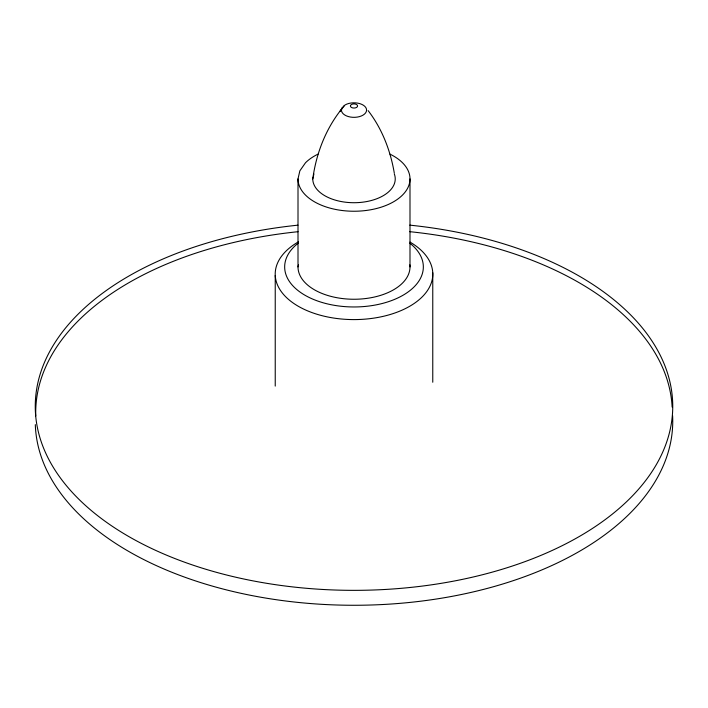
<?xml version="1.0" encoding="UTF-8"?>
<svg xmlns="http://www.w3.org/2000/svg" width="708" height="708" viewBox="0 0 708 708"><rect width="100%" height="100%" fill="white"/><g stroke="black" fill="none" stroke-linecap="round" stroke-linejoin="round"><path stroke-width="1.06" d="M394.25 173.752A41.223 23.798 0 0 1 358.496 202.577A41.223 23.798 0 0 1 312.777 178.912C316.166 153.91 325.423 129.599 341.114 109.696M409.87 264.819A55.994 32.329 0 0 1 355.823 299.236A55.994 32.329 0 0 1 298.006 266.925L298.006 178.912L299.847 170.849L305.511 162.751A55.994 32.329 0 0 1 317.998 154.149M312.777 178.912L313.219 176.947M313.449 175.965L313.909 173.938M298.006 266.925L298.466 264.907M344.362 105.492L340.159 111.227L341.601 109.271M368.142 110.643C382.063 128.723 390.427 150.477 394.259 172.858M432.765 272.73L432.765 382.24M409.994 178.912L409.994 266.925M275.235 275.465L275.235 386.09M672.6 415.711A318.742 184.027 0 0 1 361.717 605.216A318.742 184.027 0 0 1 35.312 424.614M409.852 225.144A318.742 184.027 0 0 1 620.252 507.494A318.742 184.027 0 0 1 87.863 507.592A318.742 184.027 0 0 1 297.944 225.162M390.002 154.149A55.994 32.329 0 0 1 377.656 208.214A55.994 32.329 0 0 1 298.006 178.912M409.87 243.216A69.34 40.037 0 0 1 400.489 296.634A69.34 40.037 0 0 1 307.484 296.617A69.34 40.037 0 0 1 298.156 243.198M409.976 242.074A78.8 45.498 0 0 1 409.507 306.387A78.8 45.498 0 0 1 298.112 306.166A78.8 45.498 0 0 1 298.413 241.853M35.772 415.959A318.281 183.761 0 0 1 298.024 231.702M409.773 231.675A318.281 183.761 0 0 1 672.14 407.065M341.849 108.191L341.415 110.076A12.585 7.266 0 0 0 357.257 117.094A12.585 7.266 0 0 0 364.894 106.439A12.585 7.266 0 0 0 345.106 104.934L341.849 108.191M350.531 105.439L350.407 105.97A3.593 2.08 0 0 0 355.522 107.855A3.593 2.08 0 0 0 356.31 104.386A3.593 2.08 0 0 0 350.531 105.439"/></g></svg>
